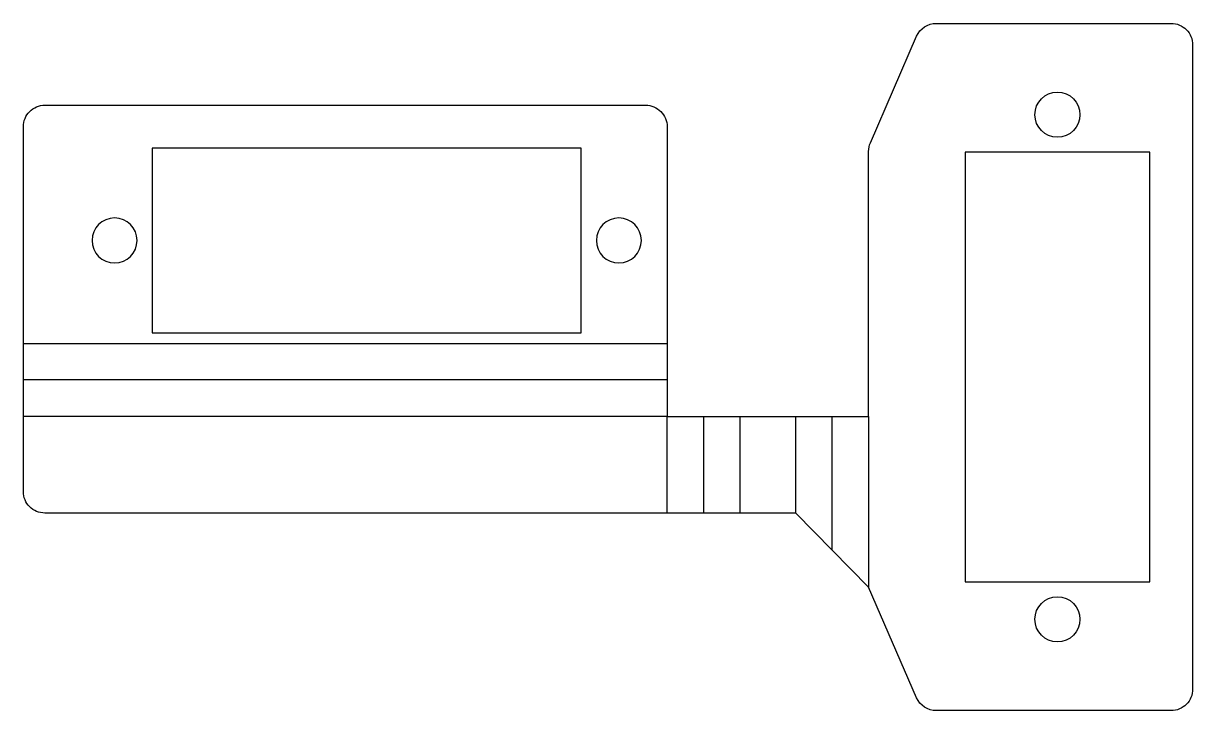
# Model space of a CAD drawing. Header units: millimetres. Extents: x -1 to 53.5, y -9.2 to 22.8.
import ezdxf

# ---------------------------------------------------------------- set-up
doc = ezdxf.new("R2010")
doc.units = ezdxf.units.MM

msp = doc.modelspace()

# ---------------------------------------------------------------- linework, layer by layer
at = {"layer": 'BEND'}
for p, q in [((29, 6.196), (-1, 6.196)), ((30.696, 4.5), (30.696, 0)), ((36.689, -1.725), (36.689, 4.5))]:
    msp.add_line(p, q, dxfattribs=at)
at = {"layer": 'BEND_EXTENT'}
for p, q in [((-1, 7.893), (29, 7.893)), ((29, 4.5), (-1, 4.5)), ((29, 0), (29, 4.5)), ((32.393, 4.5), (32.393, 0)), ((34.993, 0), (34.993, 4.5)), ((38.386, 4.5), (38.386, -3.45))]:
    msp.add_line(p, q, dxfattribs=at)
at = {"layer": 'INTERIOR_PROFILES'}
for points in [[(25, 16.993), (5, 16.993), (5, 8.393), (25, 8.393)], [(42.886, -3.2), (51.486, -3.2), (51.486, 16.8), (42.886, 16.8)]]:
    msp.add_lwpolyline(points, close=True, dxfattribs=at)
for centre in [(47.186, 18.55), (47.186, -4.95)]:
    msp.add_circle(centre, 1.05, dxfattribs=at)
at = {"layer": 'INTERIOR_PROFILES', "extrusion": (0, 0, -1)}
for centre in [(-3.25, 12.693), (-26.75, 12.693)]:
    msp.add_circle(centre, 1.05, dxfattribs=at)
at = {"layer": 'OUTER_PROFILES'}
msp.add_lwpolyline([(0, 18.993), (28, 18.993, -0.414214), (29, 17.993), (29, 4.5), (38.386, 4.5), (38.386, 16.842, -0.102893), (38.469, 17.241), (40.624, 22.199, -0.298595), (41.541, 22.8), (52.486, 22.8, -0.414214), (53.486, 21.8), (53.486, -8.2, -0.414214), (52.486, -9.2), (41.541, -9.2, -0.298595), (40.624, -8.599), (38.386, -3.45), (34.993, 0), (0, 0, -0.414214), (-1, 1), (-1, 17.993, -0.414214)], format="xyb", close=True, dxfattribs=at)

doc.saveas('drawing.dxf')
